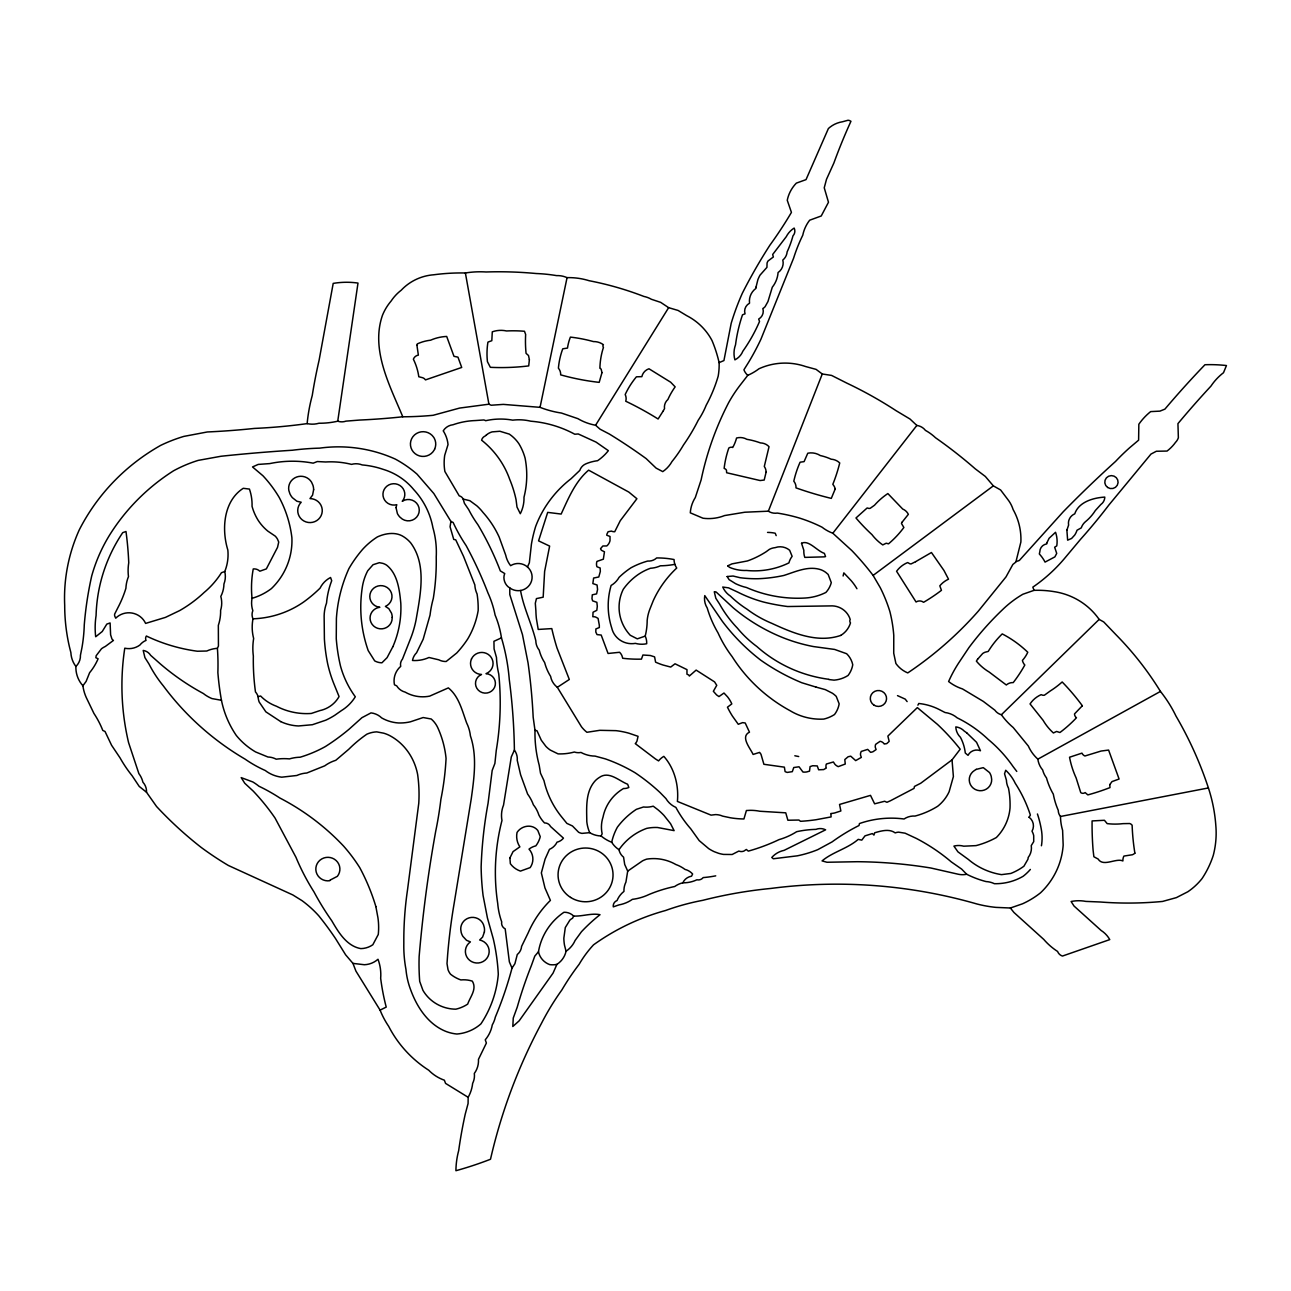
<?xml version="1.0" encoding="UTF-8"?>
<svg xmlns="http://www.w3.org/2000/svg" width="1291" height="1291" viewBox="0 0 1291 1291"><rect width="100%" height="100%" fill="white"/><g stroke="black" fill="none" stroke-linecap="round" stroke-linejoin="round"><path stroke-width="1.5" d="M843.12 575.996L843.83 572.865L851.043 580.514A54.077 52.85 1 0 1 856.756 588.422L856.934 588.728M556.921 964.361L553.048 973.124L519.143 1020.842L512.817 1026.49L513.253 1018.066L517.239 1007.141A458.24 447.896 1 0 1 531.376 965.555L534.781 956.131L538.476 951.741A61.193 59.822 1 0 1 563.957 912.269A12.845 12.555 1 0 1 573.656 916.045C582.483 916.529 591.488 912.898 600.008 914.706A169.799 165.958 1 0 0 581.483 931.715L575.092 940.493A25.659 25.078 1 0 1 566.055 951.241A21.414 20.93 1 0 1 556.921 964.361A19.849 19.397 1 0 1 549.708 964.603A17.784 17.38 1 0 1 538.476 951.741M307.145 423.609A23.48 22.964 1 0 0 318.99 423.238A78.638 76.863 1 0 0 337.742 421.189L357.994 283.068A79.187 77.412 1 0 0 333.207 283.391L319.103 360.221A541.413 529.181 1 0 0 312.244 395.514A173.301 169.379 1 0 0 307.145 423.609A544.092 531.811 1 0 1 254.472 428.418A771.147 753.734 1 0 1 207.318 431.969L183.822 436.406A153.113 149.659 1 0 0 160.681 445.379A205.802 201.154 1 0 0 79.284 529.843A172.252 168.363 1 0 0 64.695 605.366A192.424 188.083 1 0 0 69.424 646.807L70.876 652.617A25.626 25.045 1 0 0 75.895 666.463A28.402 27.756 1 0 0 82.898 685.763A44.007 43.006 1 0 0 86.271 697.543L93.953 713.471A94.324 92.194 1 0 1 102.796 730.432L105.039 731.497L111.559 745.23L120.063 757.898A132.263 129.278 1 0 0 132.134 775.762L139.234 786.429L146.512 792.254L156.534 806.472A385.557 376.843 1 0 0 201.138 847.38A323.557 316.247 1 0 0 228.394 865.486L292.815 894.937L302.046 900.666A110.978 108.46 1 0 1 318.748 915.787A326.026 318.667 1 0 1 335.531 938.573L345.617 954.807L352.959 963.393L355.929 971.106L380.087 1010.127A87.998 86.013 1 0 0 388.656 1026.313A115.851 113.237 1 0 0 428.725 1070.223A40.441 39.537 1 0 0 444.362 1080.196L445.573 1083.391L468.165 1097.302L468.084 1103.515L465.244 1114.117A500.811 489.515 1 0 0 458.676 1150.62A84.883 82.963 1 0 0 455.917 1170.711A357.171 349.103 1 0 0 490.499 1159.253A564.748 551.999 1 0 1 541.542 1023.214A271.788 265.639 1 0 1 561.875 989.939A261.121 255.231 1 0 1 579.126 964.312A111.897 109.364 1 0 1 593.537 944.834A223.956 218.905 1 0 1 665.527 910.51A235.559 230.234 1 0 1 702.772 900.327A443.459 433.437 1 0 1 770.953 888.434A496.325 485.109 1 0 1 976.787 903.942A122.645 119.869 1 0 0 995.91 907.379L1010.385 908.009L1013.951 912.479L1043.774 939.428A64.356 62.904 1 0 0 1057.603 951.467A7.698 7.536 1 0 0 1062.477 956.05L1109.76 939.606A25.998 25.4 1 0 0 1101.094 930.44L1074.015 906.024L1071.11 901.489A37.875 37.019 1 0 1 1085.925 901.408L1100.416 902.006A356.494 348.441 1 0 0 1162.545 901.441L1176.391 897.616L1187.865 891.742A64.598 63.13 1 0 0 1202.05 878.574A97.664 95.469 1 0 0 1213.25 855.449A91.596 89.531 1 0 0 1215.832 825.643A163.328 159.632 1 0 0 1208.408 787.946A388.171 379.393 1 0 0 1175.94 715.989A131.311 128.342 1 0 0 1160.448 691.427A323.25 315.94 1 0 0 1116.215 634.962L1103.724 621.939L1099.157 619.406A66.68 65.179 1 0 0 1054.166 591.649A98.406 96.18 1 0 0 1034.01 590.358L1022.875 594.247A103.861 101.521 1 0 0 1014.726 599.492L1012.128 601.412A103.861 101.521 1 0 0 1002.381 609.82A305.37 298.479 1 0 0 968.879 647.679L958.535 663.171A135.103 132.053 1 0 0 948.611 681.535A44.023 43.023 1 0 0 962.521 688.942L983.274 701.384L994.861 710.179A11.909 11.635 1 0 0 1001.38 714.746A70.763 69.165 1 0 0 1013.225 727.543L1028.33 746.037A39.827 38.924 1 0 0 1037.851 759.156A21.479 20.995 1 0 0 1042.676 769.985A22.754 22.237 1 0 0 1046.485 777.892A69.779 68.213 1 0 0 1053.311 794.159A76.831 75.088 1 0 0 1058.265 810.361A9.908 9.683 1 0 0 1060.492 816.477A52.14 50.962 1 0 0 1062.606 830.323L1063.171 845.056A74.975 73.28 1 0 1 1040.481 892.856A85.755 83.818 1 0 1 1022.569 903.781L1010.385 908.009M527.47 566.975L529.342 562.844L531.424 544.14A144.463 141.203 1 0 1 535.652 526.47A111.139 108.638 1 0 1 545.722 506.346L547.804 503.232A111.139 108.638 1 0 1 559.761 488.74L562.456 486.094A111.139 108.638 1 0 1 571.106 478.687L579.804 470.408A10.861 10.618 1 0 1 585.565 463.985A43.507 42.522 1 0 1 591.456 461.92L592.972 461.549A43.507 42.522 1 0 1 597.588 460.709A48.638 47.541 1 0 0 608.351 450.672L596.071 442.119L578.223 433.954L574.785 434.228A108.944 106.475 1 0 0 530.811 421.205A50.188 49.058 1 0 0 512.721 420.156A66.261 64.76 1 0 0 485.658 420.705A7.246 7.068 1 0 0 483.835 419.962L475.33 420.559A73.345 71.683 1 0 0 453.06 424.739A13.071 12.765 1 0 0 443.233 430.855L444.201 432.437A31.742 31.032 1 0 1 448.025 444.572L444.701 455.352A53.383 52.173 1 0 0 444.879 471.489L459.241 495.889A5.68 5.551 1 0 1 463.162 499.068L469.859 500.698L476.831 505.814A57.046 55.755 1 0 1 481.398 510.461L483.044 512.479A98.81 96.567 1 0 1 499.149 537.04L505.717 555.162A26.353 25.755 1 0 0 510.623 565.668A13.927 13.604 1 0 1 528.923 568.443A13.927 13.604 1 0 1 528.229 586.534A13.927 13.604 1 0 1 509.767 587.921L509.8 594.602L522.468 634.639L528.051 662.912A624.828 610.708 1 0 1 533.167 717.183L534.99 730.319A129.31 126.389 1 0 0 539.186 765.16L540.509 773.228L543.979 780.603A91.596 89.531 1 0 0 561.585 816.848L566.894 823.4L572.462 825.966L578.594 832.243A12.006 11.732 1 0 0 581.951 833.389L589.697 832.663A22.544 22.044 1 0 0 601.073 835.971A38.31 37.455 1 0 0 611.692 842.265A23.722 23.19 1 0 0 619.002 849.688A12.813 12.523 1 0 0 623.569 857.159L624.699 864.454L627.7 871.102L625.925 882.108A19.817 19.365 1 0 0 623.956 891.403A23.109 22.593 1 0 0 617.033 900.553A5.955 5.809 1 0 0 613.29 906.863L618.922 904.91A33.453 32.711 1 0 0 632.396 899.343A52.495 51.317 1 0 0 648.97 894.518A140.687 137.508 1 0 1 674.741 886.497A22.915 22.399 1 0 1 682.842 882.802A30.661 29.967 1 0 0 696.898 879.784A6.197 6.052 1 0 0 703.175 877.59A112.753 110.219 1 0 0 715.408 875.911L715.73 875.847M1041.417 845.766L1041.692 844.12A50.091 48.961 1 0 0 1041.643 831.42A109.364 106.895 1 0 0 1038.045 815.847L1037.431 813.976M540.041 407.343L567.056 277.646A67.18 65.663 1 0 1 589.132 280.712A315.908 308.775 1 0 1 643.951 296.462A23.738 23.206 1 0 1 651.358 299.27L660.685 302.368L668.641 307.661L678.098 310.453L686.731 315.666A59.386 58.03 1 0 1 712.003 340.517A136.539 133.457 1 0 1 719.103 362.61A66.858 65.341 1 0 1 718.199 376.101A151.386 147.965 1 0 1 706.177 405.261A83.382 81.494 1 0 1 698.205 420.269A201.218 196.668 1 0 1 683.488 444.975A135.329 132.279 1 0 1 671.982 461.549A30.355 29.677 1 0 1 662.767 471.618L656.135 468.133L646.129 458.579A569.073 556.227 1 0 0 609.352 434.034L600.073 429.193L595.587 425.239A52.544 51.366 1 0 1 577.916 418.671L561.424 413.039A96.486 94.308 1 0 1 540.041 407.343L503.345 404.39L491.161 405.229L488.918 404.196L459.628 408.069L433.098 415.299A323.476 316.182 1 0 1 402.776 416.783A688.458 672.918 1 0 1 359.624 420.059L345.956 421.14A12.361 12.087 1 0 1 337.742 421.189M768.355 511.188L822.27 373.987L816.073 369.371L805.6 366.531A61.629 60.241 1 0 0 758.995 368.758A54.787 53.56 1 0 1 747.779 375.326L739.856 385.541A140.525 137.346 1 0 0 728.592 402.76A313.213 306.128 1 0 0 701.126 479.897L695.316 497.519A33.598 32.84 1 0 0 690.298 512.834L703.014 518.224A42.313 41.36 1 0 0 724.59 515.561L744.842 512.22L768.355 511.188A12.49 12.2 1 0 0 777.311 513.076A166.2 162.44 1 0 1 799.565 518.094A146.819 143.511 1 0 1 822.044 527.196A39.618 38.714 1 0 0 832.824 533.231L851.786 550.531A286.182 279.727 1 0 1 873.103 575.415L880.268 587.679A157.825 154.258 1 0 1 889.902 611.627A148.368 145.012 1 0 1 893.775 635.382L893.727 653.23L895.906 663.509A27.756 27.127 1 0 0 907.751 672.918A367.645 359.35 1 0 0 978.336 611.111L1005.996 576.916L1012.87 564.441L1016.985 561.165A7.794 7.617 1 0 0 1019.39 560.391L1063.235 511.769A1165.095 1138.791 1 0 1 1115.521 461.468A226.748 221.632 1 0 1 1129.593 447.783L1138.614 440.166L1138.84 424.239A61.532 60.144 1 0 1 1150.652 411.603L1159.915 411.135L1164.902 409.134A945.593 924.243 1 0 1 1204.955 364.74A142.93 139.702 1 0 1 1226.45 365.547L1223.497 372.712A57.159 55.868 1 0 0 1210.958 386.106A963.489 941.72 1 0 0 1177.941 423.626L1178.36 437.73A11.926 11.667 1 0 1 1175.568 442.297A41.602 40.666 1 0 1 1167.048 451.059L1156.349 451.253L1150.975 454.077L1108.888 505.007A580.046 566.943 1 0 1 1080.519 539.348L1064.091 558.971A161.682 158.035 1 0 1 1035.334 585.404L1032.848 587.131L1034.01 590.358M917.901 705.176L918.805 703.482A57.207 55.916 1 0 1 938.476 709.146L945.044 712.519A22.705 22.189 1 0 1 957.212 717.861A123.032 120.241 1 0 1 988.26 739.469A136.523 133.441 1 0 1 1012.919 766.354L1016.775 771.421M952.032 759.866L960.197 749.2L957.857 746.279A226.103 220.987 1 0 0 937.492 724.412L917.336 707.613L887.869 736.08L889.176 741.373L886.772 743.6L884.27 744.019A6.423 6.277 1 0 0 881.366 741.663L880.139 741.292L875.653 744.342A6.213 6.068 1 0 0 875.314 747.376L876.105 749.571L872.91 751.782L870.634 752.363L867.697 749.393L861.226 751.443L860.661 752.911A6.213 6.068 1 0 0 860.564 755.187L861.339 757.381L855.675 760.609L850.721 756.171L848.122 756.752L844.814 759.56L845.25 764.03L838.23 766.644L836.713 765.821A9.473 9.263 1 0 1 834.793 764.127L833.389 761.98L826.369 764.014A5.648 5.519 1 0 0 826.288 768.048L823.674 769.581L818.639 769.791L817.251 765.934L812.701 765.741L810.086 766.596L809.505 771.147L806.762 771.921A13.572 13.265 1 0 1 802.97 772.05L799.048 766.789L793.755 767.532L792.303 771.663L787.187 772.421L785.106 771.647L784.379 767.161L763.901 764.288L761.028 754.412A10.28 10.038 1 0 0 759.576 752.395L753.105 754.444C750.361 748.312 740.001 736.645 749.474 732.175L745.214 722.976L742.567 722.637L738.274 724.283L732.384 716.037A94.275 92.145 1 0 1 727.462 707.21L731.803 703.902L731.093 702.385A33.776 33.017 1 0 0 727.446 696.737L723.977 693.025L718.974 696.575L716.57 694.897L713.358 691.282L716.747 685.327L714.568 681.89L696.123 670.094L689.313 676.064A2.63 2.582 1 0 0 688.732 675.015L686.957 674.16L686.973 669.626L675.032 663.8L670.707 667.06L663.009 665.01A72.441 70.811 1 0 1 657.409 662.945L655.586 662.154L654.602 656.877L650.341 655.505L642.918 655.005L641.449 659.136A125.243 122.419 1 0 1 622.714 658.265L621.988 655.812A11.506 11.248 1 0 0 620.729 653.585L619.615 652.278L608.061 653.472L601.186 635.043L597.023 634.607L595.813 632.057L595.877 628.943L599.331 627.539L599.314 625.215L598.072 618.389L595.619 617.05A6.971 6.81 1 0 0 592.843 616.759L593.037 612.224L596.813 610.32L597.297 606.318L596.862 602.316L592.634 600.864L591.972 598.653L592.295 594.828L596.587 593.876L597.572 589.487L597.071 585.017L592.843 583.58L593.618 578.045L598.782 576.98L600.331 571.445L600.154 567.992L596.926 566.749L596.603 565.426A8.843 8.634 1 0 1 596.942 561.407L603.349 559.181L604.462 551.806L601.541 550.353A4.648 4.551 1 0 1 600.541 548.643L602.881 545.98L606.77 545.948A9.941 9.715 1 0 0 610.014 540.655L610.014 536.475L606.786 535.232L606.867 534.248L608.077 531.747L611.401 531.085A6.778 6.616 1 0 0 614.742 531.714L620.261 520.709L636.899 498.729L628.798 492.065L588.631 470.166C575.286 481.398 568.33 498.552 561.149 514.06L547.691 512.382L538.573 540.864L549.627 546.093L544.624 571.429L543.172 597.184L536.443 598.604L535.313 603.252L535.878 610.691A96.728 94.533 1 0 0 536.41 618.776L538.218 629.443L551.79 628.604A258.539 252.697 1 0 0 557.05 648.098L569.315 679.469L557.341 687.312L581.45 726.752A33.679 32.92 1 0 0 585.404 731.013L586.889 732.287L599.799 730.319L616.033 730.658A82.914 81.043 1 0 1 628.782 733.159L638.061 736.322L636.963 741.131A10.877 10.635 1 0 1 635.269 743.616L655.489 758.963L658.571 760.899L659.733 759.592A19.462 19.01 1 0 1 663.832 756.365C674.596 768.484 678.905 785.493 677.404 801.437L711.067 815.137L715.456 814.605A17.525 17.122 1 0 1 722.621 816.122L730.512 817.8A86.9 84.948 1 0 0 741.228 818.897L743.923 818.978L746.408 810.522L750.265 810.328A46.105 45.072 1 0 1 759.834 811.248L785.751 812.83L787.881 820.237L798.919 820.043L800.517 821.302A180.482 176.399 1 0 0 815.912 819.753L831.114 816.913L830.807 813.54A31.985 31.258 1 0 0 834.68 812.959L840.861 810.974L839.553 804.454L870.505 795.369L874.62 803.825L884.658 801.259L886.933 802.292L890.435 800.759L914.028 788.398L914.464 786.429L920.693 783.266L952.032 759.866L953.387 776.585L949.111 791.754A40.731 39.811 1 0 1 937.686 806.262A82.35 80.478 1 0 1 915.077 816.057A17.348 16.961 1 0 0 904.055 818.994A94.759 92.629 1 0 0 859.435 823.561L859.015 825.514A188.002 183.758 1 0 0 832.082 841.893L817.736 849.672A112.591 110.058 1 0 1 797.273 855.836L773.357 858.757L771.776 857.482A22.641 22.141 1 0 1 784.153 850.333L825.611 829.823A11.732 11.474 1 0 0 815.928 829.371A99.052 96.825 1 0 0 796.66 831.694A67.148 65.631 1 0 1 779.038 839.618A187.598 183.354 1 0 1 748.312 851.124L746.327 849.478L743.842 851.108A7.488 7.31 1 0 1 740.744 851.544L738.775 851.092L732.142 854.497L723.525 854.416A37.746 36.906 1 0 1 718.474 853.27L714.23 851.689A45.233 44.201 1 0 1 708.694 848.623L699.206 840.619L690.733 828.79A117.174 114.528 1 0 1 675.871 807.408A21.882 21.382 1 0 1 665.93 798.564L660.072 792.561A198.701 194.215 1 0 0 635.172 772.809A161.988 158.325 1 0 0 605.253 758.85L595.07 756.106A29.871 29.193 1 0 1 580.966 752.443A12.555 12.264 1 0 1 574.334 752.024A52.753 51.575 1 0 1 558.067 753.879L550.369 750.119A27.837 27.208 1 0 1 545.899 746.376L541.3 740.227L536.991 730.722L534.99 730.319M280.696 721.604A45.798 44.749 1 0 0 298.463 725.962L312.374 724.719L325.784 720.184A76.476 74.749 1 0 0 334.74 715.295L341.405 710.615A42.522 41.554 1 0 0 355.299 696.769A97.003 94.824 1 0 1 340.421 665.753A188.115 183.871 1 0 1 336.257 638.658L336.402 618.405A149.74 146.367 1 0 1 348.909 568.605A127.567 124.678 1 0 1 362.642 549.337A73.022 71.376 1 0 1 377.343 536.943C385.428 533.183 395.853 531.585 403.663 536.766A31.533 30.823 1 0 1 410.635 542.801C427.079 564.812 420.269 595.248 416.041 620.003A113.624 111.058 1 0 1 411.022 637.447L402.453 659.136A8.537 8.343 1 0 0 400.726 666.35A19.865 19.43 1 0 0 394.465 684.811L396.692 685.844A14.104 13.781 1 0 0 405.196 692.137A34.615 33.84 1 0 0 429.693 696.123L448.348 687.893C458.918 696.414 462.162 710.744 466.616 722.895A40.747 39.827 1 0 1 470.424 735.902C477.299 756.203 474.087 778.102 471.247 798.839L454.19 903.151A621.116 607.093 1 0 0 447.654 954.646L447.009 963.602L448.009 969.606A16.428 16.057 1 0 0 449.72 973.059L450.527 974.189A34.437 33.663 1 0 0 460.855 979.934A27.756 27.127 1 0 1 472.312 981.128C477.218 989.1 470.198 996.765 467.681 1004.108A35.26 34.454 1 0 1 455.868 1009.175A38.149 37.294 1 0 1 422.932 990.326L419.704 981.402A236.205 230.879 1 0 1 419.139 956.534A1392.779 1361.327 1 0 1 435.729 831.146A400.436 391.399 1 0 0 440.893 799.339A290.749 284.181 1 0 0 446.057 758.43A100.972 98.697 1 0 0 437.584 727.285A26.353 25.755 1 0 0 431.226 719.006L423.158 717.538L410.441 721.798A45.153 44.136 1 0 1 398.386 722.96A38.068 37.197 1 0 1 381.684 717.925A17.961 17.541 1 0 0 371.001 712.89L361.948 717.667L349.006 729.27A222.923 217.889 1 0 1 325.364 746.569A126.082 123.242 1 0 1 300.125 757.22A39.408 38.52 1 0 0 289.458 758.898A55.561 54.303 1 0 0 276.177 759.189A18.139 17.719 1 0 0 267.947 757.01L255.634 751.959A71.199 69.585 1 0 1 236.301 735.467A99.262 97.019 1 0 1 221.455 700.287A288.91 282.374 1 0 1 217.872 672.563A241.562 236.108 1 0 0 217.404 648.308L218.437 646.065L218.34 625.36A46.218 45.169 1 0 0 220.616 610.32A25.626 25.045 1 0 0 220.809 596.442A29.144 28.483 1 0 0 223.94 584.016A21.511 21.027 1 0 0 224.747 571.558A47.283 46.218 1 0 0 227.829 549.998C221.423 529.213 223.488 501.021 243.257 488.305L249.437 489.079A50.139 49.01 1 0 1 252.052 506.33A53.496 52.285 1 0 0 258.232 520.434A48.283 47.186 1 0 0 267.802 531.101L275.209 536.104A14.427 14.104 1 0 1 277.484 539.138L278.727 542.059L277.533 547.352L266.349 568.895L259.814 571.203A7.988 7.811 1 0 0 253.246 568.944A108.557 106.104 1 0 0 252.035 598.314A25.562 24.981 1 0 0 252.826 610.708A10.618 10.376 1 0 0 252.988 618.809A46.75 45.685 1 0 0 253.649 638.48A63.162 61.726 1 0 0 253.343 656.07A242.498 237.028 1 0 0 255.473 691.944A12.394 12.119 1 0 1 258.087 696.672A19.639 19.204 1 0 0 259.168 701.981L265.849 711.825L280.696 721.588M601.073 835.971L602.139 833.776A33.518 32.759 1 0 1 603.042 817.042A43.765 42.781 1 0 1 623.553 788.511A11.103 10.844 1 0 0 628.83 787.462L627.652 784.25C618.922 780.845 608.787 770.485 599.185 777.569A21.85 21.35 1 0 0 595.312 780.684C585.21 791.641 586.647 807.924 586.808 821.705A40.053 39.15 1 0 0 589.697 832.663M75.895 666.463A15.25 14.911 1 0 0 80.445 655.215L81.946 647.711A167.733 163.941 1 0 0 84.27 624.909A367.031 358.737 1 0 1 91.709 575.964A164.732 161.02 1 0 1 109.832 534.684A207.464 202.768 1 0 1 173.543 470.795A132.489 129.503 1 0 1 198.201 460.387L221.019 456.256A1638.602 1601.598 1 0 1 292.379 450.236A264.042 258.087 1 0 1 319.684 448.138A135.184 132.134 1 0 1 395.353 459.112A119.998 117.303 1 0 1 417.025 474.136L433.857 493.565L450.898 521.403L450.075 526.793L453.738 539.428L455.739 539.832L463.55 556.405L474.83 584.904A25.53 24.965 1 0 0 477.073 593.973A98.503 96.276 1 0 1 478.17 610.546A85.981 84.028 1 0 1 467.762 638.9A107.669 105.233 1 0 1 456.707 653.02L446.17 661.492A14.685 14.346 1 0 1 438.795 659.814L428.983 657.49A33.34 32.582 1 0 1 412.491 660.476A14.846 14.508 1 0 1 416.573 652.762L423.174 639.239L430.032 615.129A119.869 117.158 1 0 1 433.292 598.459A243.208 237.722 1 0 0 436.229 557.002A92.984 90.87 1 0 0 432.888 527.616A78.348 76.589 1 0 0 413.749 489.612A62.807 61.387 1 0 0 383.104 469.327A85.19 83.27 1 0 0 362.222 464.938A16.283 15.912 1 0 0 351.539 464.373A83.754 81.866 1 0 0 325.622 461.984L317.296 461.549L313.164 463.162A108.057 105.62 1 0 0 269.738 463.598L258.2 464.421L252.52 466.939L262.977 475.798A127.648 124.759 1 0 1 279.227 497.487A118.498 115.835 1 0 1 291.895 537.75A68.843 67.293 1 0 1 271.384 588.615A58.482 57.159 1 0 1 252.035 598.314M573.656 916.045L572.575 918.224A13.039 12.749 1 0 0 569.88 920.112L565.297 927.551L563.844 938.17A46.508 45.459 1 0 0 564.506 945.222L566.055 951.241M595.587 425.239L668.641 307.661M1029.072 817.219L1030.379 815.105A139.138 135.991 1 0 0 1015.242 783.298A43.571 42.587 1 0 0 1005.721 770.259L1004.543 773.777L1006.431 780.216A18.768 18.348 1 0 0 1008.481 788.107A90.757 88.708 1 0 1 1010.014 808.085A49.397 48.283 1 0 1 996.345 837.536A86.9 84.932 1 0 1 976.044 845.621L963.732 846.186A18.897 18.477 1 0 0 953.92 846.089L957.938 851.85L968.379 859.451A66.503 65.002 1 0 0 1001.477 874.636L1010.805 873.458A57.74 56.449 1 0 0 1023.908 866.229L1027.862 859.386A6.568 6.423 1 0 0 1028.169 857.514A16.041 15.67 1 0 0 1031.251 845.589L1033.72 841.619L1033.704 835.729A17.541 17.154 1 0 0 1032.832 832.889L1032.009 831.194A11.103 10.844 1 0 0 1029.072 817.219M907.121 701.594L905.233 699.125L897.503 695.623M832.824 533.231L916.836 425.449L910.026 419.042L896.051 410.667A411.409 402.114 1 0 0 846.896 383.153L831.582 375.423L822.27 373.987M1030.363 869.424L1030.202 869.618A50.091 48.961 1 0 1 1023.166 876.266A53.609 52.398 1 0 1 994.36 883.69A20.801 20.333 1 0 0 986.082 881.575A95.986 93.807 1 0 1 966.669 874.249A19.268 18.832 1 0 1 958.438 874.281L930.843 868.004A465.18 454.674 1 0 0 857.272 861.71L826.95 862.259L822.077 860.903C832.695 851.963 847.542 848.655 858.225 839.36L861.775 840.134L865.002 835.858L872.377 833.566L873.942 835.083L874.653 832.776C881.091 830.952 889.273 828.451 895.212 832.905A10.877 10.635 1 0 1 898.584 832.162L905.104 833.195L916.239 838.375A186.259 182.063 1 0 1 951.322 861.92L961.617 869.069L966.669 874.249M450.898 521.403L453.141 522.468A166.733 162.973 1 0 0 466.067 545.496A415.105 405.729 1 0 1 487.95 592.924A103.522 101.182 1 0 1 495.099 615.032A100.295 98.035 1 0 1 501.457 637.851A212.644 207.835 1 0 1 509.283 679.599A634.091 619.777 1 0 1 514.399 750.119L511.301 756.913L503.538 805.116A28.483 27.837 1 0 0 501.973 820.479A217.017 212.111 1 0 0 497.713 903.458A75.039 73.345 1 0 0 501.715 921.903A6.503 6.358 1 0 0 505.184 928.858L509.364 961.86L512.011 968.121A392.286 383.427 1 0 1 495.308 1017.163A27.805 27.176 1 0 1 492.291 1024.86A33.001 32.259 1 0 1 485.255 1039.82L486.384 1043.047L478.461 1059.362A22.302 21.802 1 0 1 474.313 1073.45A17.913 17.509 1 0 1 472.651 1083.359A37.955 37.1 1 0 1 468.165 1097.302M1001.38 714.746L1099.157 619.406M512.011 968.121L514.915 963.683L517.271 954.533A12.135 11.861 1 0 0 521.596 946.384L528.18 932.86A105.071 102.699 1 0 1 550.402 900.392L544.963 887.95L541.349 872.91L545.092 859.112L549.466 849.349A15.04 14.701 1 0 0 557.034 842.152A11.393 11.135 1 0 0 563.441 838.133L550.515 826.498A6.358 6.229 1 0 0 544.528 822.948A33.711 32.937 1 0 1 538.847 814.96A32.21 31.484 1 0 0 533.377 804.793A43.716 42.732 1 0 0 527.616 794.046L520.596 774.745L517.239 760.302A15.363 15.024 1 0 0 514.399 750.119M82.898 685.763L86.11 681.422L89.628 672.676A58.547 57.224 1 0 0 98.1 658.781L95.857 657.7L96.196 655.667L101.473 648.776A22.06 21.56 1 0 1 105.313 646.468L113.447 640.433A5.487 5.374 1 0 1 111.93 638.948L110.606 634.801L110.106 622.956L106.814 624.102L102.247 631.509L95.679 636.77A83.883 81.995 1 0 1 96.083 615.533A162.069 158.406 1 0 1 122.71 532.65L125.985 531.505A352.846 344.875 1 0 1 128.745 562.795A50.849 49.703 1 0 0 128.471 576.609A36.293 35.47 1 0 0 125.905 588.276A114.044 111.462 1 0 1 117.933 607.609L114.673 614.048A4.97 4.857 1 0 0 114.721 616.001L115.706 618.195A18.348 17.929 1 0 1 145.609 623.408L165.506 617.372L179.675 610.578A130.004 127.067 1 0 0 204.123 592.488A85.997 84.044 1 0 0 221.455 572.704L224.747 571.558M873.103 575.415L993.344 485.868L1000.606 489.967L1007.674 499.31A33.098 32.356 1 0 1 1013.128 509.574A63.017 61.597 1 0 1 1020.874 542.026L1016.065 561.262M627.7 871.102L642.579 860.823A33.969 33.211 1 0 1 646.71 859.128A43.878 42.877 1 0 1 675.855 864.518A34.324 33.55 1 0 1 684.988 869.408A14.992 14.653 1 0 1 692.605 874.007L691.556 876.186A11.587 11.329 1 0 0 682.842 882.802M1037.851 759.156L1160.448 691.427M380.087 1010.127L386.219 1007.093A234.01 228.717 1 0 1 380.667 978.271A45.863 44.83 1 0 0 377.989 959.261A21.511 21.027 1 0 1 364.369 964.732L352.959 963.393M719.103 362.61L723.928 360.576L731.19 323.315A259.281 253.439 1 0 1 742.341 293.235A552.58 540.106 1 0 1 769.936 245.129A420.882 411.377 1 0 0 791.431 212.386L787.252 200.266A35.47 34.663 1 0 1 796.353 183.128L806.036 179.627L828.386 128.551L829.887 127.26A26.691 26.078 1 0 1 842.507 121.757L847.897 120.289A4.825 4.712 1 0 1 849.397 120.515L850.947 121.289A594.748 581.305 1 0 0 833.857 163.053L826.498 179.32L824.239 187.792L828.483 202.251L821.237 215.984L809.651 220.212A37.697 36.858 1 0 0 802.776 235.188A170.719 166.862 1 0 0 793.594 258.184L760.932 339.21A258.297 252.471 1 0 1 748.57 362.351L743.923 369.775A14.136 13.814 1 0 0 747.779 375.326M501.457 637.851L493.937 641.304L494.082 648.921L496.47 657.458A94.905 92.774 1 0 0 498.762 674.047A301.239 294.445 1 0 1 496.26 750.442L494.889 763.449L492.178 770.469L488.063 803.292A445.573 435.503 1 0 0 481.14 866.874A275.193 268.964 1 0 0 483.092 895.567L487.417 917.901L493.275 938.799A212.192 207.399 1 0 1 498.294 974.269A110.203 107.702 1 0 1 480.914 1023.892A40.828 39.908 1 0 1 456.901 1034.026A40.812 39.892 1 0 1 446.476 1031.638C428.66 1024.844 417.235 1007.625 410.893 990.423A80.123 78.315 1 0 1 405.955 969.412A133.489 130.472 1 0 1 403.825 943.301A362.206 354.024 1 0 1 407.504 889.967L418.768 803.292A149.611 146.238 1 0 0 417.622 774.439C414.476 757.946 404.454 743.39 389.656 735.563A33.711 32.953 1 0 0 383.669 733.175L376.714 731.868A26.853 26.256 1 0 0 366.854 734.192A128.81 125.905 1 0 0 348.78 749.264L335.773 760.302A37.31 36.471 1 0 0 324.703 765.853L306.79 773.019A27.773 27.143 1 0 0 296.817 775.488L281.728 777.182A33.05 32.291 1 0 1 265.252 770.501A122.048 119.288 1 0 1 245.048 759.108A276.726 270.481 1 0 1 163.408 685.989A126.244 123.387 1 0 1 148.949 663.945L144.915 657.603L143.204 650.422A10.764 10.522 1 0 1 150.676 655.36L160.245 663.832A242.789 237.302 1 0 0 203.365 693.525L205.124 694.848A37.504 36.648 1 0 0 211.95 698.576L221.455 700.287M645.21 636.108A16.977 16.589 1 0 1 646.662 641.788L646.694 643.741A23.561 23.028 1 0 1 635.382 643.37A20.462 20.011 1 0 1 611.724 627.959A75.411 73.7 1 0 1 609.174 617.453L608.771 614.79A75.411 73.7 1 0 1 611.111 585.469A22.028 21.527 1 0 0 619.099 577.335A81.672 79.832 1 0 1 630.976 567.798A79.477 77.67 1 0 1 647.695 561.052A11.635 11.377 1 0 0 656.667 557.938A85.529 83.592 1 0 1 674.047 559.536A15.944 15.573 1 0 0 676.726 568.04A105.41 103.038 1 0 0 653.278 600.638L649.825 609.271A43.62 42.635 1 0 0 647.178 620.39A68.133 66.599 1 0 1 645.21 636.108L637.302 638.851L630.266 635.269A42.345 41.393 1 0 1 623.246 589.325A61 59.612 1 0 1 638.367 574.398A54.254 53.028 1 0 1 650.438 568.266A27.982 27.353 1 0 0 660.427 565.797A80.429 78.606 1 0 0 674.87 564.328M776.181 535.62L775.229 533.231A37.778 36.923 1 0 0 767.548 532.408L767.548 532.408M258.087 696.672L260.604 695.994A41.877 40.925 1 0 0 276.452 706.242A64.066 62.63 1 0 0 311.309 713.455L319.829 710.615A28.918 28.273 1 0 0 339.065 696.559L334.369 684.988A133.376 130.359 1 0 1 327.64 663.639A188.486 184.226 1 0 1 324.396 639.077L324.138 615.92A41.247 40.311 1 0 1 326.542 603.058A85.642 83.705 1 0 1 331.706 580.724L330.561 577.497A23.996 23.464 1 0 0 320.071 588.147A144.527 141.268 1 0 1 303.708 601.961A93.049 90.951 1 0 1 252.988 618.809M1060.492 816.477L1208.408 787.946M828.774 679.534L834.034 680.147A29.951 29.273 1 0 0 848.09 675.451A25.239 24.674 1 0 0 852.754 664.784A21.995 21.495 1 0 0 846.654 653.73L834.648 649.438L813.475 646.565A164.022 160.326 1 0 1 775.633 634.559A182.386 178.255 1 0 1 733.272 607.867L716.182 592.053A5.067 4.954 1 0 0 714.278 591.762L715.811 598.233L719.539 603.994A118.32 115.657 1 0 0 737.355 628.088A110.816 108.315 1 0 0 756.833 646.501A133.038 130.02 1 0 0 828.806 679.292M798.709 756.542L794.82 755.768M509.767 587.921C505.039 585.372 502.489 578.497 504.733 573.559L500.327 570.896A309.55 302.562 1 0 0 477.864 524.646A116.836 114.189 1 0 1 468.714 509.671L464.405 503.28L463.162 499.068M993.344 485.868L985.34 476.46L975.286 468.859A471.667 461.016 1 0 0 935.539 437.762A49.445 48.332 1 0 0 925.421 430.371A12.845 12.555 1 0 0 916.836 425.449M402.776 416.783C389.882 385.702 370.436 349.764 382.491 315.23A53.367 52.156 1 0 1 391.125 301.029A45.524 44.491 1 0 1 401.243 290.201A49.3 48.187 1 0 1 433.824 274.773A202.768 198.185 1 0 1 465.389 272.982A89.692 87.675 1 0 1 486.126 271.981A390.124 381.313 1 0 1 536.233 273.531A153.355 149.885 1 0 1 556.55 275.612A22.835 22.318 1 0 1 567.056 277.646M465.389 272.982L488.918 404.196M520.547 590.503C523.533 607.722 531.682 623.65 535.813 640.707A15.573 15.218 1 0 0 539.202 650.099A42.555 41.586 1 0 0 544.657 662.59A52.108 50.93 1 0 0 550.595 676.355A18.058 17.654 1 0 0 557.341 687.312M611.692 842.265A58.531 57.207 1 0 1 617.356 827.224A75.281 73.587 1 0 1 636.382 809.328L643.499 806.988A24.158 23.609 1 0 0 653.214 806.181L657.861 809.683A70.763 69.165 1 0 1 663.994 815.444L670.578 823.723L674.112 830.629L657.539 827.499A43.733 42.748 1 0 0 646.71 828.37A57.24 55.949 1 0 0 619.002 849.688M146.512 792.254A14.201 13.878 1 0 0 142.914 782.201A23.641 23.109 1 0 0 138.879 773.632L128.584 742.632A258.458 252.616 1 0 1 124.775 648.195A18.348 17.929 1 0 0 139.944 645A15.089 14.75 1 0 1 146.044 640.401A4.551 4.438 1 0 1 146.383 636.027A168.185 164.377 1 0 0 197.378 651.229L206.77 651.019A30.242 29.564 1 0 1 217.404 648.308M756.042 287.102L756.026 288.313A16.315 15.96 1 0 0 749.538 303.207A9.311 9.102 1 0 0 745.02 313.842L742.503 314.81A159.471 155.856 1 0 0 735.531 344.794A25.562 24.997 1 0 0 734.902 359.866A16.815 16.428 1 0 0 742.841 351.233A167.927 164.135 1 0 0 759.528 321.491L758.688 319.087A9.311 9.102 1 0 0 762.852 308.549A10.28 10.038 1 0 0 765.127 306.645L767.967 301.529L772.292 287.215A27.434 26.821 1 0 0 778.07 272.546A11.974 11.7 1 0 0 782.798 260.056A12.216 11.942 1 0 0 787.139 251.874A105.281 102.909 1 0 0 792.981 235.833A7.197 7.036 1 0 0 794.159 228.071A22.367 21.866 1 0 0 786.251 236.705L772.663 254.505L773.357 256.974L768.032 260.992A8.085 7.891 1 0 0 767.064 263.122L766.935 267.35L760.028 275.144A38.423 37.568 1 0 0 757.849 279.776L756.042 287.102M396.014 507.573L397.402 513.576A15.476 15.137 1 0 0 399.903 517.094L402.324 519.095A10.941 10.699 1 0 0 416.606 517.191A10.941 10.699 1 0 0 416.541 503.103A10.941 10.699 1 0 0 402.243 501.295A10.941 10.683 1 0 0 397.902 484.464A10.941 10.683 1 0 0 382.959 493.808A10.941 10.683 1 0 0 396.789 504.7L396.014 507.573M375.875 906.605L377.94 917.74A71.199 69.585 1 0 1 378.279 934.474L372.825 944.754A21.302 20.817 1 0 1 360.818 948.611C346.601 946.077 338.436 932.183 331.739 920.709A278.501 272.207 1 0 1 314.02 891.952A236.527 231.186 1 0 1 295.929 857.224L275.064 818.074A221.455 216.452 1 0 0 253.197 791.076L244.757 783.25L241.191 777.618L252.794 781.943A53.883 52.657 1 0 1 258.894 786.203A179.013 174.963 1 0 1 279.937 798.048A237.947 232.574 1 0 1 343.551 846.057A169.621 165.797 1 0 1 359.802 867.73A216.856 211.95 1 0 1 375.875 906.605M392.238 617.372L391.915 620.503A11.07 10.828 1 0 1 379.861 628.798A11.07 10.828 1 0 1 370.049 618.034A11.07 10.828 1 0 1 379.844 607.286A11.119 10.861 1 0 1 370.888 591.762A11.119 10.861 1 0 1 388.881 588.922A11.119 10.861 1 0 1 385.396 606.399L388.817 608.642L391.496 613.144A14.685 14.346 1 0 1 392.238 617.372M529.375 359.705L528.713 365.902A222.439 217.421 1 0 1 490.354 367.322L487.433 361.674A76.185 74.475 1 0 1 487.933 342.099L491.806 340.695L492.291 331.819A25.32 24.739 1 0 1 506.54 330.964A130.246 127.309 1 0 1 524.485 331.271L525.647 334.482A128.116 125.227 1 0 0 526.066 353.347L528.503 355.525L529.375 359.705M1066.882 530.117L1067.641 540.171L1071.611 538.444L1074.677 535.087A19.72 19.284 1 0 0 1077.001 530.246L1081.277 527.858A14.185 13.862 1 0 1 1085.118 522A48.332 47.251 1 0 0 1095.333 510.542L1100.868 504.474A9.457 9.247 1 0 0 1104.789 497.1C1093.574 497.745 1078.792 501.796 1074.757 513.834A10.425 10.183 1 0 0 1069.013 519.918L1068.77 520.709A10.425 10.183 1 0 0 1068.625 525.001L1066.882 530.117M1046.711 543.14L1046.694 543.914A8.149 7.972 1 0 0 1039.82 551.709L1039.336 553.984A37.003 36.164 1 0 1 1045.048 562.101L1054.876 556.889L1056.716 553.403L1054.65 547.223L1056.764 545.883A28.935 28.289 1 0 0 1055.538 532.279L1049.115 538.266L1046.711 543.14M313.632 489.709L312.567 495.147L309.969 498.6A12.264 11.99 1 0 1 321.862 513.64A12.264 11.99 1 0 1 303.966 521.031A12.264 11.99 1 0 1 301.206 502.215L296.914 501.247L292.428 497.713A17.154 16.767 1 0 1 289.91 493.775L288.861 490.564A12.313 12.022 1 0 1 311.534 482.156L312.922 485.222A16.105 15.734 1 0 1 313.632 489.709M766.079 472.248L764.207 480.042L760.125 480.542L726.655 472.748L726.478 470.537A2.517 2.453 1 0 0 725.542 469.117L724.138 468.359A100.036 97.777 1 0 1 728.802 448.058A4.115 4.018 1 0 1 732.739 447.477A41.57 40.634 1 0 0 736.564 438.02A13.281 12.975 1 0 1 746.876 439.327A72.522 70.892 1 0 1 760.464 442.926A11.797 11.522 1 0 1 769.033 446.702L764.304 466.438L765.208 468.084A10.473 10.247 1 0 1 765.95 470.586L766.079 472.248M509.897 857.982L510.348 863.695A20.817 20.349 1 0 0 520.434 871.102L530.165 867.6A15.363 15.008 1 0 0 529.02 849.123A17.654 17.251 1 0 1 535.83 845.863A25.739 25.158 1 0 0 540.251 836.681L537.798 830.452C532.247 823.61 521.629 825.465 517.045 832.421A19.898 19.446 1 0 0 519.87 846.864L513.06 851.608L509.897 857.982M601.977 372.631L599.185 382.362A238.044 232.67 1 0 1 560.665 374.858A9.876 9.65 1 0 0 558.406 368.193A77.508 75.749 1 0 1 562.747 348.812L567.491 348.07A51.027 49.881 1 0 1 570.396 337.112A143.85 140.606 1 0 1 593.424 341.582A15.734 15.379 1 0 1 603.397 344.713A2.292 2.227 1 0 0 603.446 347.408A75.459 73.748 1 0 0 599.895 368.225L600.283 368.435A3.228 3.163 1 0 1 601.17 369.274L601.977 372.631M801.533 543.269L803.841 550.337A19.091 18.655 1 0 0 804.809 557.389L824.32 556.857L825.546 556.566L824.368 553.355C816.993 551.047 808.795 539.59 801.533 543.269M1109.792 784.589L1109.986 787.591A213.386 208.561 1 0 1 1087.829 794.901L1085.134 792.577A3.534 3.453 1 0 1 1080.745 792.609L1076.129 777.94A91.371 89.305 1 0 1 1069.545 757.236L1081.939 753.137A5.987 5.842 1 0 0 1084.924 755.993L1101.11 751.039L1108.598 750.071L1119.087 779.022L1112.019 781.588L1109.792 784.589M416.928 345.246L418.365 355.122A6.439 6.294 1 0 0 413.378 359.221A59.773 58.418 1 0 1 418.8 376.746L422.528 377.698A5.358 5.229 1 0 1 424.739 379.038L425.497 379.893L461.71 367.451L457.966 357.139L453.98 356.332L446.686 336.451A43.733 42.748 1 0 0 430.613 340.195A42.91 41.941 1 0 0 417.283 343.906L416.928 345.246M484.367 932.086L482.592 937.088L479.655 940.009A11.909 11.635 1 0 1 487.982 956.502A11.909 11.635 1 0 1 469.569 960.262A11.909 11.635 1 0 1 470.408 941.897L466.535 940.316L462.888 936.378A15.815 15.46 1 0 1 461.177 932.344L460.726 929.181A11.797 11.538 1 0 1 483.48 924.646L484.335 927.729A15.67 15.314 1 0 1 484.367 932.086M835.212 488.966L831.291 498.391A358.333 350.248 1 0 1 795.998 487.869A9.795 9.586 1 0 0 793.804 481.22A103.328 101.005 1 0 1 800.097 462.194L804.083 461.645L807.779 453.206A16.686 16.315 1 0 1 820.334 455.562A51.124 49.962 1 0 1 831.162 459.209A13.104 12.813 1 0 1 839.731 462.969A167.717 163.925 1 0 1 832.808 484.367A10.554 10.328 1 0 1 835.212 488.966M392.884 646.662L387.09 657.635L381.926 662.799A15.089 14.75 1 0 1 374.68 660.879L368.209 650.616A136.249 133.183 1 0 1 362.513 586.001A54.303 53.076 1 0 1 367.725 570.783L373.051 564.716L379.36 562.682L382.798 563.36A15.121 14.782 1 0 1 386.638 565.168C397.789 573.995 399.548 590.342 400.807 603.317A101.537 99.246 1 0 1 392.884 646.662M663.009 411.296L658.103 418.994A323.363 316.053 1 0 0 625.748 401.227A9.683 9.457 1 0 0 625.183 394.546A83.544 81.656 1 0 1 636.415 376.811L641.837 376.665A10.909 10.667 1 0 1 648.97 368.774L670.658 382.201L675.145 386.864A73.151 71.505 1 0 0 667.899 399.516A10.36 10.118 1 0 0 664.526 408.634L663.009 411.296M434.68 449.058L434.131 450.139A12.668 12.377 1 0 1 415.202 453.738A12.668 12.377 1 0 1 414.556 434.906A12.668 12.377 1 0 1 433.679 437.294L434.309 438.327A12.668 12.377 1 0 1 434.664 449.058M902.102 522.177L901.457 523.436L903.861 527.486A97.228 95.034 1 0 1 888.498 543.85L886.223 543.221L882.77 544.915A48.235 47.138 1 0 1 871.941 534.603A194.102 189.712 1 0 1 855.981 517.981L867.149 507.96L868.795 508.412A3.825 3.744 1 0 0 870.231 508.283L874.491 505.249A69.391 67.826 1 0 1 887.853 493.565L902.716 509.057A10.764 10.522 1 0 1 908.348 514.351L902.102 522.177M977.561 659.298L976.383 661.137A49.849 48.719 1 0 0 989.132 672.014L1006.318 684.988A9.489 9.279 1 0 1 1013.225 682.6A141.913 138.718 1 0 0 1024.812 665.026A10.651 10.425 1 0 1 1022.407 660.427A32.372 31.646 1 0 0 1027.765 652.245A108.363 105.927 1 0 0 1002.236 633.913A90.854 88.805 1 0 0 988.228 651.422L985.13 652.213A11.522 11.264 1 0 0 982.645 653.553L977.561 659.298M330.383 879.962L329.673 880.72A12.039 11.764 1 0 1 315.908 867.681A12.039 11.764 1 0 1 332.449 858.208A12.039 11.764 1 0 1 337.354 876.331L330.383 879.962M1082.342 705.757L1074.532 713.891A4.938 4.825 1 0 0 1076.468 717.748A129.907 126.97 1 0 1 1059.927 732.513L1056.587 731.448L1053.408 732.965A53.351 52.14 1 0 1 1043.128 720.346L1030.057 703.934A25.53 24.949 1 0 1 1041.159 694.655L1042.515 695.171A4.438 4.341 1 0 0 1044.419 695.187L1050.358 690.911A88.191 86.207 1 0 0 1062.17 681.971A226.99 221.858 1 0 1 1082.342 705.757M727.753 565.829L729.528 567.346A38.343 37.471 1 0 0 746.601 570.461A76.911 75.168 1 0 0 786.461 564.038L788.946 562.876A18.139 17.735 1 0 1 792.141 556.34L789.64 550.256A14.54 14.217 1 0 0 777.86 546.948L775.003 547.674A14.314 13.991 1 0 0 769.258 549.45L766.354 551.596A86.368 84.415 1 0 1 759.528 555.63L757.172 556.841A86.368 84.415 1 0 1 747.408 560.956L731.949 563.877L727.753 565.829M486.497 434.857L485.238 435.987A6.197 6.052 1 0 0 481.624 440.199A89.031 87.013 1 0 1 509.751 479.494A120.095 117.384 1 0 1 516.045 499.617L516.997 507.056L520.305 513.705A35.26 34.454 1 0 0 524.001 497.196A93.194 91.096 1 0 0 525.066 458.015A58.999 57.659 1 0 0 518.901 443.717A37.084 36.245 1 0 0 509.316 434.115L499.875 431.259L492.113 431.888A16.137 15.766 1 0 0 487.837 433.873L486.497 434.857M1134.886 853.19L1134.256 853.69A8.666 8.472 1 0 1 1132.336 854.755L1123.896 856.078A10.296 10.054 1 0 0 1122.896 860.952C1116.118 857.724 1103.143 867.326 1098.125 859.031L1093.88 856.756L1093.106 850.269A333.627 326.09 1 0 1 1092.089 820.931L1104.434 820.285L1107.178 823.626A66.099 64.598 1 0 0 1123.041 823.642L1129.657 823.529A4.761 4.648 1 0 1 1131.174 824.287L1132.126 825.191A235.398 230.088 1 0 0 1134.886 853.19M915.577 561.698L911.188 563.877A3.921 3.841 1 0 1 909.735 563.715L907.686 562.553A25.772 25.191 1 0 0 896.583 571.268L916.061 601.993A6.358 6.213 1 0 1 923.581 602.3A172.284 168.395 1 0 0 941.446 590.326L939.816 585.824A24.4 23.835 1 0 1 948.514 579.191L943.963 570.477L931.44 552.516L915.577 561.698M976.254 769.371L974.463 770.485A11.216 10.973 1 0 0 975.238 789.463A11.216 10.973 1 0 0 991.682 779.393L991.214 776.375A14.895 14.556 1 0 0 989.519 772.567L983.274 767.645L976.254 769.371M727.156 576.528L729.092 579.643L735.483 583.613A51.979 50.801 1 0 0 744.003 586.872L746.488 587.502A124.953 122.129 1 0 0 805.439 598.007A51.866 50.688 1 0 0 825.917 592.424A24.061 23.512 1 0 0 831.291 582.628L828.16 574.447L825.837 572.446A19.817 19.365 1 0 0 820.769 569.702C808.344 565.555 795.53 571.768 783.847 575.463A144.156 140.897 1 0 1 758.172 578.723A122.016 119.256 1 0 1 740.05 577.706L733.094 576.028L727.156 576.528M840.764 635.414C817.413 643.467 792.884 633.058 771.792 623.327A112.172 109.638 1 0 1 746.973 609.158A104.329 101.973 1 0 1 730.383 596.071A21.011 20.543 1 0 1 722.75 587.034L728.576 587.857L737.774 592.133A133.425 130.423 1 0 0 763.578 602.042A205.511 200.863 1 0 0 787.639 606.528L830.048 605.915A19.381 18.945 1 0 1 850.22 619.519A3.018 2.937 1 0 0 850.511 622.859A22.415 21.915 1 0 1 840.764 635.414M815.944 687.07L801.84 682.761A209.771 205.027 1 0 1 760.835 660.234A205.156 200.525 1 0 1 722.347 621.31L704.773 595.603A18.155 17.735 1 0 0 707.21 607.98A114.254 111.688 1 0 0 718.038 632.913A125.033 122.209 1 0 0 732.175 656.683A158.987 155.388 1 0 0 769.049 697.011L773.067 700.012A158.987 155.388 1 0 0 790.108 710.712A57.821 56.53 1 0 0 823.803 719.087A34.792 34.002 1 0 0 834.502 714.536A25.255 24.674 1 0 0 839.166 703.869L836.245 696.398A27.627 27.014 1 0 0 832.405 693.235L825.336 689.636L815.944 687.07M966.685 732.788L964.216 731.061A13.781 13.475 1 0 0 955.808 726.898A15.799 15.444 1 0 0 960.439 737.322A45.169 44.152 1 0 1 965.281 753.008L968.024 755.332A9.747 9.537 1 0 1 980.466 750.733L976.561 742.309L966.685 732.788M471.473 659.007A11.28 11.022 1 0 0 481.495 674.467A9.957 9.731 1 0 0 478.364 690.233A9.957 9.731 1 0 0 494.534 687.409A9.957 9.731 1 0 0 485.997 673.676A11.28 11.022 1 0 0 489.886 655.78A11.28 11.022 1 0 0 471.473 659.007M570.59 897.423A27.482 26.869 1 0 0 612.999 876.299A27.482 26.869 1 0 0 573.059 850.947A27.482 26.869 1 0 0 570.59 897.423M1107.646 487.465A6.649 6.503 1 0 0 1118.071 482.656A6.649 6.503 1 0 0 1108.598 476.234A6.649 6.503 1 0 0 1107.646 487.465M873.894 705.096A8.149 7.972 1 0 0 886.546 698.996A8.149 7.972 1 0 0 874.814 691.33A8.149 7.972 1 0 0 873.894 705.096"/></g></svg>
